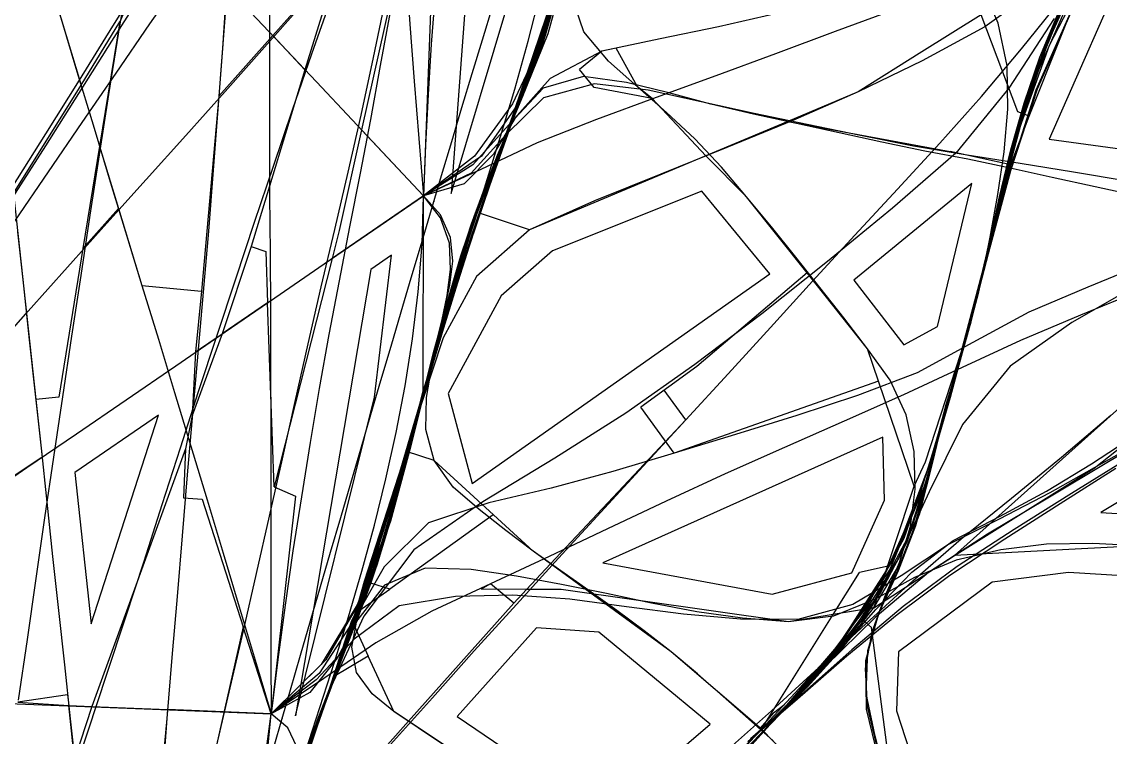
# Model space of a CAD drawing. Header units: metres. Extents: x 465982 to 489928, y 209046 to 231790.
# Drawn here: x 471923 to 474287, y 211900 to 213454 of the extents above; entities that cross this region are included whole.
import ezdxf

# ---------------------------------------------------------------- set-up
doc = ezdxf.new("R2010")
doc.units = ezdxf.units.M
for name, color, linetype in [('ANCHORS_INSIDE', 30, 'CONTINUOUS'), ('GREEN_CORRIDOR_EDGES', 3, 'CONTINUOUS'), ('GREEN_CORRIDOR_PARCELS', 3, 'CONTINUOUS'), ('WOOL_PARCELS', 32, 'CONTINUOUS'), ('WOOL_ROADS_L1', 30, 'CONTINUOUS'), ('WOOL_ROADS_L2', 94, 'CONTINUOUS'), ('WOOL_THREADS', 8, 'CONTINUOUS')]:
    doc.layers.add(name, color=color, linetype=linetype)

msp = doc.modelspace()

# ---------------------------------------------------------------- linework, layer by layer
at = {"layer": 'ANCHORS_INSIDE'}
for p in [(472818.136, 213063.542), (472488.683, 211941.237)]:
    msp.add_point(p, dxfattribs=at)
at = {"layer": 'GREEN_CORRIDOR_EDGES'}
msp.add_lwpolyline([(472463.049, 211852.96), (472484.823, 211927.999), (472506.682, 212002.791), (472528.458, 212077.707), (472550.257, 212152.468), (472572.018, 212227.332), (472593.925, 212302.036), (472615.684, 212376.748), (472637.571, 212451.412), (472659.307, 212525.801), (472681.272, 212600.413), (472703.121, 212674.816), (472725.024, 212749.177), (472746.884, 212823.415), (472768.913, 212897.794), (472790.86, 212971.869), (472812.902, 213045.969), (472834.911, 213119.953), (472856.98, 213193.738), (472879.138, 213267.667), (472901.303, 213341.331), (472923.492, 213414.93), (472945.806, 213488.432)], dxfattribs=at)
at = {"layer": 'GREEN_CORRIDOR_PARCELS'}
for points in [[(472855.582, 213081.073), (472981.08, 213499.411), (473080.516, 214010.98), (472910.769, 213818.844)], [(472517.454, 211946.538), (472688.822, 212638.226), (472726.286, 212947.064), (472681.123, 212915.938)], [(472073.508, 212146.101), (472220.009, 212599.104), (472038.027, 212474.962)]]:
    msp.add_lwpolyline(points, close=True, dxfattribs=at)
at = {"layer": 'WOOL_PARCELS'}
for points in [[(474515.711, 213149.62), (474743.489, 213155.432), (474935.996, 213300.256), (475089.849, 213439.992), (475086.339, 213612.1), (474750.482, 213770.687), (474337.568, 213615.249), (474154.349, 213198.75)], [(472901.524, 212450.543), (473547.599, 212906.561), (473399.872, 213085.972), (473075.643, 212956.481), (472964.012, 212858.218), (472849.191, 212646.448)], [(473838.269, 212751.964), (473912.091, 212791.953), (473985.975, 213102.532), (473729.775, 212892.586)], [(474905.814, 212348.717), (475029.952, 212749.262), (474691.435, 212643.505), (474266.55, 212387.73)], [(473552.805, 212210.203), (473725.617, 212257.004), (473796.76, 212414.877), (473793.24, 212551.554), (473185.22, 212278.824)], [(473965.603, 211518.546), (474679.108, 211763.805), (474855.867, 212217.128), (474196.442, 212257.373), (474030.342, 212236.512), (473827.241, 212084.961), (473822.89, 211957.315)], [(473186.484, 211729.23), (473417.926, 211928.004), (473175.997, 212127.87), (473040.594, 212137.506), (472868.604, 211944.614)]]:
    msp.add_lwpolyline(points, close=True, dxfattribs=at)
at = {"layer": 'WOOL_ROADS_L1'}
for points in [[(472758.618, 212520.357), (472770.612, 212557.363), (472794.553, 212651.716), (472898.13, 212981.744), (473103.099, 213585.988), (473138.772, 213714.935), (473380.058, 214337.74), (473471.345, 214740.931), (473514.972, 214731.053), (473791.319, 215670.674), (473820.907, 215661.96), (473832.014, 215701.189), (474058.486, 216273.549), (474207.855, 216761.85), (474334.575, 217266.798), (474532.929, 217269.716), (474848.446, 217928.329), (475064.668, 218439.671), (475248.456, 218966.863)], [(472440.277, 211541.342), (472639.565, 212153.035), (472647.601, 212169.097), (472667.272, 212238.524), (472758.618, 212520.357)], [(474433.228, 209120.532), (474370.19, 209674.668), (474339.623, 210017.535), (474303.768, 210577.817), (474229.72, 210854.161), (474093.803, 211108.955), (473932.77, 211440.918), (473760.086, 211679.77), (473529.499, 211917.008), (473333.327, 212085.051), (473033.546, 212303.898), (472818.511, 212500.944), (472758.618, 212520.357)]]:
    msp.add_lwpolyline(points, dxfattribs=at)
at = {"layer": 'WOOL_ROADS_L2'}
for points in [[(472858.917, 213994.888), (472818.229, 214001.094), (472723.842, 213500.52), (472661.114, 213218.755)], [(471775.741, 213944.954), (471853.518, 213928.182), (472007.968, 213462.204), (472052.279, 213315.941)], [(472842.653, 213843.995), (472812.544, 213514.587), (472795.444, 213075.966)], [(474110.778, 213248.514), (474245.733, 213586.995), (474270.725, 213624.005), (474296.248, 213641.355)], [(472468.226, 213423.789), (472610.374, 213583.317)], [(472610.374, 213583.317), (472537.983, 213349.639)], [(472369.16, 213529.093), (472351.188, 213292.44)], [(472147.53, 213480.239), (472136.232, 213453.581)], [(474006.271, 213468.699), (473877.762, 213388.215)], [(474110.778, 213248.514), (474086.402, 213258.234), (474006.271, 213468.699)], [(472052.279, 213315.941), (472136.232, 213453.581)], [(472136.232, 213453.581), (472092.262, 213183.967)], [(472351.188, 213292.44), (472468.226, 213423.789)], [(472468.226, 213423.789), (472537.983, 213349.639)], [(473291.921, 213287.251), (473260.528, 213312.605), (473213.811, 213396.614), (473182.76, 213390.012), (473134.008, 213350.482)], [(473877.762, 213388.215), (473739.115, 213301.382), (473586.721, 213237.416), (473938.993, 213172.302)], [(472537.983, 213349.639), (472421.389, 212965.346)], [(473165.891, 213311.16), (473134.008, 213350.482)], [(471905.425, 213080.792), (472052.279, 213315.941)], [(473291.921, 213287.251), (473165.891, 213311.16)], [(472351.188, 213292.44), (472313.467, 212868.443)], [(473408.834, 213162.75), (473291.921, 213287.251)], [(473586.721, 213237.416), (473408.834, 213162.75)], [(474071.334, 213143.123), (474110.778, 213248.514)], [(472661.114, 213218.755), (472612.535, 213000.546)], [(472661.114, 213218.755), (472795.444, 213075.966)], [(472092.262, 213183.967), (472055.908, 212961.058), (472133.434, 213048.063)], [(472092.262, 213183.967), (472133.434, 213048.063)], [(473408.834, 213162.75), (473025.477, 213001.84)], [(473628.513, 212908.56), (473497.286, 213073.373), (473408.834, 213162.75)], [(474071.334, 213143.123), (473938.993, 213172.302)], [(473861.221, 212444.81), (473885.409, 212497.877), (473963.338, 212735.752), (474071.334, 213143.123)], [(471905.425, 213080.792), (471953.603, 212633.086)], [(472795.444, 213075.966), (472597.042, 212939.879)], [(472794.553, 212651.716), (472795.444, 213075.966)], [(472133.434, 213048.063), (472184.051, 212880.987), (472313.467, 212868.443)], [(473025.477, 213001.84), (472917.075, 213038.21)], [(472612.535, 213000.546), (472597.042, 212939.879)], [(473948.696, 212294.79), (474251.82, 212484.179), (474611.741, 212768.959), (474803.82, 212998.843), (474748.695, 213010.512)], [(473948.696, 212294.79), (474748.695, 213010.512)], [(472055.908, 212961.058), (472003.292, 212638.433), (471953.603, 212633.086)], [(472421.389, 212965.346), (472358.23, 212776.074)], [(472421.389, 212965.346), (472453.311, 212954.694), (472456.753, 212843.652), (472358.23, 212776.074)], [(472597.042, 212939.879), (472471.017, 212443.739), (472456.753, 212843.652)], [(473628.513, 212908.56), (473388.903, 212705.021), (473267.48, 212616.575)], [(473783.789, 212672.988), (473759.805, 212743.664), (473628.513, 212908.56)], [(472313.467, 212868.443), (472300.688, 212736.604), (472358.23, 212776.074)], [(472358.23, 212776.074), (472292.986, 212598.799)], [(472300.688, 212736.604), (472292.986, 212598.799)], [(473783.789, 212672.988), (473340.102, 212516.875)], [(473861.221, 212444.81), (473783.789, 212672.988)], [(473365.001, 212588.954), (473318.051, 212653.411)], [(471953.603, 212633.086), (471967.087, 212507.782), (471779.817, 212382.713)], [(473340.102, 212516.875), (473267.48, 212616.575)], [(472292.986, 212598.799), (472278.498, 212526.432)], [(473071.39, 212276.271), (473365.001, 212588.954)], [(472278.498, 212526.432), (472075.277, 211966.699)], [(472278.498, 212526.432), (472274.08, 212419.628), (472314.996, 212416.593), (472403.755, 212139.747)], [(472471.017, 212443.739), (472517.84, 212423.725)], [(473773.439, 212180.755), (473861.221, 212444.81)], [(472517.84, 212423.725), (472464.441, 211950.459), (472403.755, 212139.747)], [(472947.041, 212383.166), (472722.425, 212221.289)], [(474947.416, 212287.262), (474750.887, 212291.769), (474349.171, 212315.412), (473948.696, 212294.79)], [(473773.439, 212180.755), (473948.696, 212294.79)], [(473019.337, 212220.836), (473071.39, 212276.271)], [(473804.354, 212271.027), (473742.433, 212257.626)], [(472647.601, 212169.097), (472722.425, 212221.289), (472667.272, 212238.524)], [(473685.417, 212166.035), (473742.433, 212257.626)], [(472991.718, 212191.268), (472940.802, 212233.033), (472921.121, 212221.359)], [(473019.337, 212220.836), (472921.121, 212221.359)], [(472991.718, 212191.268), (473019.337, 212220.836)], [(473094.62, 212220.435), (473019.337, 212220.836)], [(473685.417, 212166.035), (473588.054, 212150.215), (473094.62, 212220.435)], [(472763.056, 211934.361), (472991.718, 212191.268)], [(473529.499, 211917.008), (473773.439, 212180.755)], [(473529.499, 211917.008), (473685.417, 212166.035)], [(473773.439, 212180.755), (473685.417, 212166.035)], [(472639.565, 212153.035), (472675.522, 212075.671), (472599.963, 212030.849)], [(473768.131, 212137.878), (473749.505, 212154.998)], [(472403.755, 212139.747), (472345.85, 211882.437)], [(473932.77, 211440.918), (473811.506, 211804.674), (473768.131, 212137.878)], [(472763.056, 211934.361), (472731.283, 211955.697), (472675.522, 212075.671)], [(472022.576, 211992.143), (471914.513, 211975.814)], [(471914.513, 211975.814), (472025.088, 211968.793)], [(472022.576, 211992.143), (472025.088, 211968.793)], [(472075.277, 211966.699), (472037.698, 211851.617), (472025.088, 211968.793)], [(472025.088, 211968.793), (472075.277, 211966.699)], [(472075.277, 211966.699), (472239.969, 211959.826)], [(472239.969, 211959.826), (472199.138, 211409.444), (472231.026, 211401.826)], [(472422.492, 211513.162), (472464.441, 211950.459), (472239.969, 211959.826)], [(473555.36, 211952.621), (473526.819, 211919.303)], [(473555.36, 211952.621), (473579.903, 211971.398)], [(472490.25, 211692.349), (472534.8, 211677.91), (472763.056, 211934.361)], [(473194.593, 211646.812), (472763.056, 211934.361)], [(473467.741, 211849.979), (473529.499, 211917.008)]]:
    msp.add_lwpolyline(points, dxfattribs=at)
at = {"layer": 'WOOL_THREADS'}
for points in [[(471908.176, 213020.52), (471981.379, 213127.779), (472054.581, 213234.998), (472127.816, 213342.157), (472201.448, 213449.19), (472275.492, 213555.913), (472349.567, 213662.339), (472423.68, 213768.685), (472498.103, 213874.809), (472573.15, 213980.67), (472648.77, 214086.186), (472724.382, 214191.367), (472799.689, 214296.496), (472874.825, 214401.612), (472949.856, 214506.669), (473025.046, 214611.52), (473101.126, 214715.923), (473178.265, 214819.959), (473255.578, 214924.009), (473333.287, 215027.804), (473411.232, 215131.329), (473489.356, 215234.809)], [(471851.407, 212729.056), (471936.774, 212824.872), (472022.225, 212920.541), (472107.81, 213016.036), (472193.391, 213111.533), (472279.157, 213207.111), (472364.787, 213302.732), (472450.088, 213398.466), (472535.267, 213494.243), (472620.656, 213590.138), (472705.435, 213686.349), (472789.712, 213782.691), (472874.212, 213878.951), (472959.21, 213975.16), (473044.819, 214071.14), (473130.487, 214167.021)], [(471867.164, 214061.98), (471941.753, 213981.7), (472019.356, 213899.184), (472097.258, 213816.709), (472175.012, 213734.333), (472252.593, 213652.045), (472330.149, 213569.965), (472407.895, 213487.67), (472485.597, 213405.375), (472563.263, 213323.098), (472640.744, 213240.797), (472718.055, 213158.461), (472795.444, 213075.966)], [(471902.748, 213811.829), (471937.487, 213695.177), (471972.6, 213578.635), (472007.968, 213462.204), (472043.09, 213345.957), (472077.853, 213229.792), (472112.915, 213113.547), (472148.322, 212997.256), (472184.051, 212880.987), (472219.848, 212764.604), (472255.118, 212648.357), (472290.22, 212532.03), (472325.4, 212415.714), (472360.553, 212299.336), (472395.348, 212183.008), (472429.903, 212066.796), (472464.441, 211950.459)], [(472030.805, 210757.664), (472190.426, 210847.829), (472217.461, 210996.503), (472307.208, 211174.99), (472388.472, 211358.647), (472445.924, 211549.962), (472501.551, 211742.082), (472564.64, 211931.776), (472634.324, 212118.722), (472700.538, 212307.338), (472757.111, 212499.17), (472807.748, 212692.541), (472861.094, 212885.593), (472924.138, 213075.731), (472994.816, 213262.94), (473062.772, 213451.207), (473120.432, 213642.871)], [(472030.805, 210757.664), (472172.519, 210855.496), (472227.471, 210984.084), (472312.326, 211146.748), (472384.567, 211316.087), (472432.736, 211493.27), (472479.433, 211671.104), (472534.52, 211846.598), (472599.156, 212019.134), (472664.206, 212190.961), (472720.584, 212365.85), (472769.164, 212543.373), (472814.595, 212721.433), (472863.881, 212899.022), (472922.552, 213073.747), (472989.919, 213244.966), (473055.577, 213417.099), (473107.839, 213594.066)], [(471901.595, 213093.342), (471975.155, 213210.11), (472048.335, 213327.081), (472121.106, 213444.078), (472193.778, 213561.28)], [(472461.078, 213576.773), (472461.065, 213451.849), (472460.977, 213326.936), (472460.982, 213201.919), (472461.413, 213076.825), (472462.274, 212951.748), (472462.949, 212826.742), (472463.601, 212701.679), (472464.007, 212576.361), (472464.006, 212451.024), (472463.877, 212325.805), (472463.749, 212200.678), (472463.934, 212075.642), (472464.441, 211950.459)], [(472756.879, 213573.156), (472766, 213448.851), (472775.335, 213324.487), (472785.05, 213200.258), (472795.444, 213075.966)], [(473106.038, 213575.198), (473065.579, 213427.742), (473008.241, 213286.732), (472921.136, 213162.206), (472795.444, 213075.966)], [(472903.229, 210545.206), (472909.952, 210743.916), (472941.936, 210939.845), (473014.736, 211125.512), (473101.373, 211305.291), (473194.653, 211482.137), (473305.056, 211648.333), (473432.486, 211801.772), (473567.033, 211948.289), (473698.43, 212097.974), (473808.516, 212263.271), (473884.204, 212447.082), (473939.825, 212638.164), (473991.285, 212830.286), (474037.095, 213024.118), (474087.945, 213215.81), (474155.176, 213402.922), (474246.209, 213579.675)], [(473447.857, 211824.24), (473537.842, 211916.522), (473628.261, 212008.433), (473712.936, 212105.113), (473786.503, 212210.207), (473845.862, 212324.489), (473886.47, 212446.996), (473918.655, 212572.204), (473953.809, 212696.525), (473989.499, 212820.782), (474019.777, 212946.554), (474048.012, 213072.944), (474079.434, 213198.322), (474116.525, 213322.39), (474162.798, 213443.325), (474214.84, 213562.046)], [(472154.026, 213558.075), (472132.69, 213427.088), (472111.718, 213296.158), (472091.248, 213164.966), (472071.298, 213033.694), (472051.142, 212902.364), (472030.985, 212770.942), (472011.493, 212639.32), (471992.035, 212507.747), (471972.752, 212376.085), (471953.791, 212244.192), (471934.682, 212112.327), (471915.272, 211980.596)], [(472030.805, 210757.664), (472157.55, 210863.236), (472233.164, 210970.926), (472311.68, 211122.029), (472376.375, 211280.318), (472420.855, 211444.79), (472461.559, 211610.259), (472509.345, 211774.031), (472564.544, 211935.103), (472626.051, 212093.618), (472685.432, 212252.872), (472735.253, 212415.608), (472778.311, 212580.626), (472820.665, 212745.823), (472866.713, 212909.433), (472921.156, 213070.775), (472983.445, 213228.865), (473045.348, 213387.516), (473095.091, 213550.554)], [(472539.407, 211849.722), (472584.696, 211980.515), (472630.078, 212110.842), (472674.453, 212241.342), (472716.137, 212373.141), (472755.937, 212506.01), (472794.436, 212639.07), (472833.053, 212771.446), (472873.026, 212903.196), (472915.627, 213034.233), (472961.051, 213164.788), (473007.443, 213294.547), (473052.875, 213424.808), (473095.398, 213556.566)], [(473090.423, 213535.109), (473047.821, 213401.85), (472988.544, 213275.289), (472906.614, 213161.919), (472795.444, 213075.966)], [(472906.483, 210565.06), (472907.755, 210722.836), (472925.815, 210879.07), (472977.423, 211028.829), (473042.355, 211173.213), (473110.323, 211316.293), (473179.903, 211458.749), (473261.839, 211594.106), (473358.114, 211719.758), (473463.087, 211838.583), (473571.679, 211953.216), (473678.955, 212069.348), (473773.693, 212194.666), (473847.275, 212333.415), (473896.106, 212483.137), (473937.901, 212634.95), (473980.5, 212786.583), (474018.855, 212939.796), (474055.878, 213093.453), (474097.065, 213246.121), (474147.796, 213396.209), (474207.081, 213543.2)], [(472906.691, 210577.188), (472906.756, 210720.289), (472921.02, 210862.473), (472966.679, 210998.708), (473025.226, 211130.177), (473088.354, 211259.744), (473151.077, 211389.706), (473217.227, 211517.778), (473294.431, 211639.132), (473384.332, 211751.765), (473481.19, 211858.421), (473580.65, 211962.127), (473678.75, 212067.124), (473766.666, 212179.618), (473836.749, 212303.892), (473883.828, 212439.162), (473920.333, 212577.839), (473958.768, 212716.114), (473996.48, 212854.799), (474030.071, 212994.721), (474063.848, 213134.365), (474103.681, 213272.266), (474151.404, 213407.772), (474206.685, 213540.457)], [(473800.114, 211809.843), (473776.108, 211901.742), (473756.933, 211994.732), (473760.12, 212088.233), (473787.485, 212177.277), (473825.604, 212262.543), (473859.262, 212349.939), (473884.76, 212440.11), (473906.935, 212531.308), (473930.725, 212622.144), (473957.836, 212711.932), (473984.77, 212802.023), (474007.31, 212893.346), (474026.159, 212985.8), (474042.716, 213078.291), (474056.637, 213171.036), (474064.755, 213264.329), (474062.812, 213358.291), (474043.762, 213450.669), (474005.914, 213537.823)], [(471902.983, 213071.529), (471975.208, 213184.642), (472047.105, 213297.969), (472118.647, 213411.481), (472190.317, 213525.018)], [(472367.698, 213529.501), (472358.787, 213396.812), (472349.047, 213264.159), (472338.968, 213131.535), (472328.411, 212998.96), (472317.093, 212866.468), (472305.356, 212734.239), (472293.755, 212602.076), (472282.566, 212469.825), (472271.432, 212337.568), (472260.271, 212205.269), (472249.03, 212072.893), (472237.881, 211940.717), (472226.19, 211808.53), (472214.143, 211676.215), (472201.778, 211543.884), (472189.586, 211411.526), (472177.503, 211279.231), (472165.516, 211146.961), (472153.654, 211014.794), (472141.988, 210882.483)], [(474139.201, 213532.483), (474014.203, 213442.828), (473878.326, 213369.082), (473739.115, 213301.382), (473597.401, 213239.609), (473454.216, 213180.952), (473310.774, 213122.742), (473166.798, 213065.241), (473025.477, 213001.84), (472910.641, 212900.756), (472838.171, 212767.096), (472790.685, 212622.167), (472750.391, 212474.939), (472707.055, 212329.004), (472651.753, 212187.314), (472573.555, 212057.359), (472464.441, 211950.459)], [(472547.561, 211877.145), (472581.87, 211977.613), (472615.971, 212077.762), (472649.696, 212177.931), (472682.797, 212278.792), (472714.858, 212380.502), (472746.081, 212483.088), (472776.57, 212586.085), (472806.792, 212689.17), (472837.187, 212792.564), (472867.86, 212895.694), (472899.188, 212998.664), (472931.065, 213101.757), (472962.754, 213204.477), (472993.64, 213307.432), (473022.803, 213411.539), (473049.481, 213516.596)], [(472551.699, 211887.06), (472599.432, 212022.515), (472646.628, 212157.669), (472692.319, 212293.674), (472734.913, 212431.379), (472774.872, 212569.579), (472813.972, 212707.586), (472854.299, 212845.471), (472897.567, 212982.444), (472944.079, 213118.561), (472992.545, 213253.748), (473040.51, 213389.052), (473084.892, 213525.749)], [(472820.677, 213515.218), (472812.472, 213405.54), (472805.513, 213295.769), (472799.863, 213185.963), (472795.444, 213075.966)], [(472594.862, 213505.171), (472552.452, 213383.641), (472510.451, 213261.931), (472468.863, 213139.785), (472427.855, 213017.486), (472387.401, 212894.969), (472346.723, 212772.581), (472306.154, 212650.219), (472266.795, 212527.384), (472227.651, 212404.367), (472187.874, 212281.372), (472147.63, 212158.502), (472107.18, 212035.705), (472066.539, 211913.11), (472026.384, 211790.183), (471986.689, 211667.003), (471947.279, 211543.817), (471907.748, 211420.727)], [(472712.139, 213501.162), (472686.087, 213376.073), (472659.278, 213251.332), (472631.077, 213126.871), (472602.03, 213002.55), (472572.84, 212878.346), (472544.357, 212753.945), (472516.336, 212629.307), (472488.373, 212504.694), (472460.235, 212380.137), (472432.366, 212255.59), (472404.113, 212131.141), (472374.861, 212006.869), (472345.85, 211882.437), (472317.705, 211757.802), (472290.274, 211633.071), (472263.435, 211508.285), (472237.099, 211383.469), (472211.65, 211258.599), (472187.471, 211133.424), (472164.333, 211008.101), (472141.988, 210882.483)], [(472526.74, 211813.71), (472562.975, 211919.971), (472599.683, 212026.143), (472635.952, 212131.929), (472671.454, 212237.738), (472705.532, 212344.149), (472738.522, 212450.819), (472770.471, 212557.411), (472801.979, 212663.778), (472833.761, 212769.956), (472866.2, 212875.65), (472899.964, 212981.193), (472935.011, 213086.506), (472970.93, 213191.174), (473007.141, 213295.458), (473042.822, 213400.147), (473077.279, 213505.476)], [(472544.469, 211877.184), (472581.824, 211976.641), (472619.724, 212075.575), (472658.007, 212174.188), (472693.728, 212274.167), (472725.033, 212376.074), (472752.804, 212479.264), (472779.18, 212583.103), (472805.854, 212686.852), (472833.511, 212790.566), (472862.757, 212893.749), (472895.464, 212995.728), (472931.827, 213096.959), (472971.471, 213196.691), (473012.645, 213295.676), (473050.106, 213396.381), (473081.132, 213499.402)], [(472724.065, 211883.826), (472814.916, 211985.367), (472905.773, 212087.265), (472997.139, 212188.315), (473088.859, 212288.475), (473180.626, 212388.757), (473272.81, 212488.805), (473365.001, 212588.954), (473456.944, 212689.349), (473548.799, 212789.784), (473640.556, 212890.128), (473732.551, 212990.288), (473824.733, 213090.539), (473917.042, 213190.234), (474007.505, 213291.26), (474094.355, 213395.001), (474178.978, 213500.343)], [(472778.325, 209160.231), (472777.981, 209373.148), (472790.553, 209585.618), (472822.889, 209795.908), (472861.315, 210005.028), (472890.973, 210215.372), (472901.635, 210427.512), (472908.198, 210639.957), (472928.813, 210851.222), (472992.266, 211054.586), (473078.257, 211249.223), (473174.058, 211439.382), (473287.099, 211619.785), (473420.545, 211785.893), (473563.175, 211944.174), (473702.072, 212106.021), (473815.898, 212285.931), (473892.278, 212485.338), (473952.266, 212690.167), (474007.118, 212896.351), (474061.465, 213102.946), (474126.277, 213306.274), (474212.949, 213501.584)], [(473554.848, 211891.757), (473501.5, 211939.912), (473446.623, 211987.858), (473390.832, 212037.545), (473333.327, 212085.051), (473274.768, 212130.894), (473215.074, 212175.121), (473154.812, 212218.503), (473093.946, 212260.941), (473033.546, 212303.898), (472974.499, 212348.585), (472916.15, 212394.621), (472859.677, 212442.792), (472818.511, 212500.944), (472800.527, 212568.267), (472802.076, 212637.411), (472813.334, 212705.027), (472829.104, 212772.096), (472846.434, 212838.538), (472865.36, 212904.987), (472886.115, 212970.973), (472908.471, 213036.641), (472932.896, 213102.06), (472958.44, 213166.632), (472984.97, 213230.348), (473012.222, 213294.284), (473037.739, 213359.129), (473060.518, 213425.07), (473079.786, 213492.67)], [(473779.35, 211884.423), (473759.825, 211966.478), (473755.317, 212048.935), (473769.859, 212128.858), (473797.646, 212204.542), (473829.164, 212279.093), (473852.774, 212357.141), (473863.373, 212438.256), (473861.262, 212520.261), (473843.409, 212600.402), (473808.671, 212675.384), (473759.805, 212743.664), (473708.294, 212810.429), (473655.985, 212876.393), (473603.863, 212942.387), (473551.042, 213008.088), (473497.286, 213073.373), (473442.482, 213137.715), (473384.87, 213199.244), (473323.592, 213256.841), (473260.528, 213312.605), (473197.377, 213368.208), (473143.545, 213431.815), (473117.366, 213509.087)], [(473469.274, 211847.501), (473548.941, 211928.62), (473629.251, 212009.226), (473705.553, 212093.152), (473774.44, 212182.616), (473832.334, 212279.699), (473873.47, 212385.716), (473901.272, 212497.013), (473928.36, 212608.497), (473959.855, 212718.922), (473991.289, 212829.577), (474017.923, 212941.786), (474042.52, 213054.481), (474069.433, 213166.025), (474101.846, 213275.848), (474140.178, 213383.908), (474187.269, 213488.424)], [(472030.805, 210757.664), (472149.722, 210864.39), (472229.442, 210959.314), (472304.618, 211096.38), (472368.989, 211240.221), (472411.223, 211390.882), (472444.423, 211543.755), (472483.816, 211695.163), (472532.423, 211844.189), (472587.743, 211991.182), (472643.298, 212137.905), (472695.45, 212285.873), (472740.782, 212436.615), (472780.303, 212588.406), (472818.979, 212740.439), (472860.623, 212891.473), (472909.702, 213040.22), (472966.429, 213186.614), (473024.595, 213331.96), (473074.336, 213480.809)], [(473074.235, 213485.829), (473020.82, 213326.703), (472960.534, 213170.364), (472902.393, 213013.025), (472851.952, 212853.235), (472808.052, 212691.751), (472767.216, 212529.974), (472723.644, 212368.839), (472667.592, 212211.935), (472583.694, 212068.1), (472464.441, 211950.459)], [(472723.455, 213475.474), (472701.759, 213358.643), (472680.137, 213241.83), (472657.806, 213125.052), (472634.824, 213008.22), (472612.077, 212891.443), (472590.007, 212774.512), (472569.287, 212657.157), (472549.45, 212539.665), (472530.404, 212422.08), (472512.099, 212304.436), (472495.048, 212186.589), (472479.215, 212068.675), (472464.441, 211950.459)], [(472513.763, 211776.84), (472562.074, 211917.769), (472613.525, 212057.482), (472664.07, 212197.143), (472709.869, 212338.261), (472751.228, 212480.779), (472789.972, 212624.169), (472828.908, 212767.328), (472870.152, 212909.304), (472916.529, 213050.093), (472968.032, 213189.202), (473020.499, 213327.51), (473068.241, 213467.858)], [(472519.864, 211793.023), (472560.93, 211914.088), (472602.621, 212034.746), (472643.676, 212154.965), (472683.907, 212275.707), (472722.392, 212397.328), (472759.145, 212519.684), (472795.19, 212642.278), (472831.236, 212764.233), (472868.258, 212885.503), (472907.114, 213006.022), (472947.904, 213126.043), (472989.759, 213245.628), (473031.706, 213365.46), (473072.05, 213485.999)], [(472532.646, 211830.633), (472576.273, 211957.376), (472619.865, 212083.355), (472663.003, 212209.35), (472703.88, 212335.864), (472742.727, 212462.85), (472780.303, 212590.204), (472817.841, 212717.576), (472856.402, 212845.081), (472896.797, 212972.009), (472939.499, 213098.335), (472983.791, 213223.644), (473028.645, 213348.896), (473072.382, 213474.553)], [(472534.046, 211850.971), (472556.69, 211912.262), (472580.447, 211973.151), (472603.907, 212033.65), (472626.599, 212093.718), (472649.644, 212153.622), (472673.572, 212213.503), (472694.979, 212274.453), (472714.056, 212336.683), (472732.247, 212399.267), (472748.922, 212462.757), (472765.069, 212526.466), (472781.038, 212590.328), (472797.347, 212654.113), (472813.545, 212717.505), (472830.413, 212781.081), (472847.515, 212844.478), (472865.738, 212907.793), (472885.617, 212970.86), (472906.872, 213033.661), (472930.001, 213096.223), (472954.142, 213158.052), (472979.406, 213219.011), (473005.448, 213280.005), (473030.989, 213341.154), (473054.095, 213403.435), (473073.014, 213467.274)], [(472547.144, 211885.09), (472580.356, 211971.965), (472613.869, 212058.113), (472646.666, 212144.247), (472678.99, 212230.735), (472707.809, 212318.5), (472734.352, 212407.39), (472758.119, 212497.049), (472780.321, 212586.854), (472803.058, 212676.557), (472826.551, 212766.53), (472850.652, 212855.999), (472876.7, 212945.263), (472906.455, 213033.203), (472939.804, 213120.234), (472974.575, 213206.465), (473010.481, 213292.248), (473044.602, 213378.884), (473072.592, 213467.916)], [(472553.399, 211892.263), (472592.522, 212005.255), (472631.289, 212117.817), (472669.475, 212230.859), (472705.941, 212344.446), (472741.145, 212458.406), (472775.303, 212572.765), (472809.079, 212686.997), (472843.403, 212801.353), (472878.659, 212915.416), (472915.651, 213029.544), (472954.377, 213143.455), (472993.897, 213257.031), (473033.335, 213370.509), (473071.517, 213484.737)], [(473819.75, 213480.844), (473689.815, 213432.571), (473559.972, 213384.28), (473430.125, 213336.588), (473300.451, 213289.627), (473171.154, 213241.65), (473042.702, 213190.696), (472919.803, 213132.609), (472795.444, 213075.966)], [(473562.962, 213472.112), (473436.516, 213443.072), (473309.443, 213416.624), (473182.76, 213390.012), (473070.931, 213330.357), (472986.603, 213236.774), (472902.715, 213143.305), (472795.444, 213075.966)], [(472905.144, 210532.082), (472911.097, 210704.724), (472933.95, 210875.858), (472989.919, 211040.465), (473060.45, 211198.758), (473136.254, 211354.742), (473217.236, 211507.968), (473312.047, 211652.348), (473420.789, 211786.606), (473536.591, 211914.828), (473652.281, 212043.131), (473756.555, 212180.633), (473839.434, 212331.879), (473896.047, 212495.202), (473943.743, 212661.321), (473989.699, 212827.85), (474029.736, 212996.149), (474070.678, 213164.044), (474122.376, 213328.673), (474191.94, 213486.339)], [(472911.109, 210640.071), (472930.116, 210825.365), (472983.255, 211004.673), (473054.944, 211177.381), (473134.982, 211346.457), (473222.62, 211511.483), (473326.246, 211666.48), (473443.581, 211810.962), (473567.771, 211949.155), (473689.783, 212089.703), (473793.191, 212243.408), (473869.275, 212412.245), (473923.99, 212590.254), (473975.52, 212769.456), (474022.629, 212950.144), (474070.858, 213130.743), (474129.095, 213308.212), (474204.451, 213479.515)], [(473782.721, 211856.14), (473757.493, 211960.635), (473756.098, 212066.369), (473783.826, 212167.141), (473826.807, 212262.249), (473865.04, 212359.646), (473891.927, 212461.163), (473915.659, 212563.689), (473943.874, 212664.981), (473974.664, 212765.52), (474001.562, 212867.33), (474024.276, 212970.251), (474046.428, 213073.484), (474070.872, 213175.942), (474099.952, 213277.116), (474133.743, 213376.991), (474174.614, 213474.053)], [(474165.231, 213461.292), (474066.314, 213309.293), (473951.57, 213168.614), (473814.244, 213048.677), (473672.996, 212932.93), (473530.07, 212819.451), (473384.412, 212709.134), (473235.148, 212603.779), (473080.811, 212505.951), (472924.494, 212411.171), (472774.888, 212306.615), (472666.315, 212162.434), (472590.094, 211999.104), (472527.938, 211829.296), (472475.445, 211656.221), (472429.323, 211480.8), (472383.741, 211305.025), (472324.452, 211132.942), (472248.48, 210968.47), (472141.988, 210882.483)], [(472546.245, 211882.045), (472574.436, 211956.402), (472602.82, 212029.936), (472630.953, 212102.886), (472659.256, 212175.946), (472686.071, 212249.939), (472710.236, 212325.061), (472732.808, 212400.866), (472753.058, 212477.622), (472772.769, 212554.935), (472792.141, 212632.142), (472811.874, 212708.919), (472832.003, 212785.856), (472852.662, 212862.534), (472875.077, 212938.871), (472900.022, 213014.635), (472927.489, 213089.73), (472956.575, 213163.898), (472987.371, 213237.036), (473018.844, 213310.415), (473047.557, 213385.512), (473071.566, 213462.34)], [(474347.41, 213075.163), (474254.213, 213095.502), (474160.995, 213115.764), (474069.174, 213136.161), (473977.293, 213155.482), (473883.885, 213172.929), (473790.899, 213192.165), (473698.102, 213212.886), (473605.261, 213233.116), (473512.232, 213253.048), (473419.714, 213274.627), (473328.142, 213299.198), (473236.228, 213321.857), (473142.736, 213334.919), (473055.195, 213309.429), (472993.609, 213243.442), (472947.301, 213165.972), (472883.538, 213101.727), (472795.444, 213075.966)], [(474323.704, 213107.913), (474206.878, 213126.804), (474091.319, 213146.255), (473976.088, 213164.16), (473859.915, 213183.717), (473744.22, 213206.862), (473628.786, 213231.029), (473513.264, 213254.725), (473398.167, 213279.66), (473283.312, 213305.379), (473166.667, 213319.291), (473056.012, 213288.873), (472975.235, 213209.039), (472898.789, 213125.071), (472795.444, 213075.966)], [(471826.671, 212411.746), (471934.434, 212485.385), (472042.177, 212559.131), (472150.138, 212632.779), (472257.707, 212706.431), (472365.109, 212780.16), (472472.605, 212853.912), (472580.054, 212927.889), (472687.604, 213002.01), (472795.444, 213075.966)], [(472536.072, 211855.089), (472553.119, 211904.108), (472571.708, 211952.598), (472590.99, 212000.271), (472609.659, 212047.725), (472627.579, 212094.89), (472645.985, 212141.844), (472664.873, 212188.73), (472682.072, 212236.172), (472697.567, 212284.485), (472712.849, 212333.533), (472727.686, 212382.597), (472741.258, 212432.182), (472754.049, 212481.697), (472766.501, 212531.522), (472778.695, 212581.393), (472791.285, 212631.201), (472803.837, 212680.731), (472816.688, 212730.488), (472829.847, 212780.606), (472842.006, 212830.826), (472852.6, 212881.721), (472858.935, 212933.525), (472854.289, 212985.569), (472832.774, 213034.379), (472795.444, 213075.966)], [(472538.698, 211866.008), (472570.717, 211964.62), (472602.256, 212062.937), (472632.741, 212161.177), (472661.925, 212260.24), (472689.148, 212360.132), (472714.062, 212460.692), (472736.26, 212561.672), (472755.73, 212663.06), (472771.866, 212764.828), (472784.306, 212867.38), (472792.317, 212970.99), (472795.444, 213075.966)], [(472836.837, 211884.552), (472783.886, 211919.929), (472731.283, 211955.697), (472683.79, 211994.237), (472649.961, 212040.646), (472640.003, 212095.151), (472650.246, 212149.565), (472669.025, 212201.969), (472687.464, 212254.51), (472704.37, 212307.975), (472720.339, 212361.978), (472735.852, 212416.34), (472750.638, 212471.323), (472764.905, 212526.747), (472778.899, 212582.365), (472793.127, 212638.01), (472807.157, 212693.129), (472821.395, 212748.6), (472835.137, 212803.64), (472846.72, 212859.167), (472854.167, 212915.694), (472852.076, 212973.232), (472832.345, 213027.956), (472795.444, 213075.966)], [(471913.794, 212997.817), (471926.587, 212880.355), (471939.516, 212762.718), (471952.355, 212645.147), (471964.979, 212527.586), (471977.445, 212410.075), (471990.135, 212292.457), (472002.897, 212174.81), (472015.63, 212057.174), (472028.435, 211939.845), (472041.278, 211822.506), (472054.239, 211704.981), (472067.325, 211587.42), (472080.494, 211469.869), (472093.525, 211352.239), (472105.99, 211234.649), (472118.037, 211117.148), (472130.073, 210999.933), (472141.988, 210882.483)], [(474366.911, 212930.483), (474238.245, 212877.488), (474110.008, 212823.299), (473988.798, 212757.086), (473867.535, 212691.399), (473737.92, 212641.983), (473605.961, 212598.351), (473473.055, 212557.511), (473340.102, 212516.875), (473206.93, 212477.118), (473072.871, 212440.418), (472937.641, 212409.022), (472806.303, 212365.554), (472709.979, 212269.599), (472642.864, 212151.797), (472568.683, 212038.498), (472464.441, 211950.459)], [(474346.5, 212882.541), (474203.649, 212800.827), (474069.655, 212705.643), (473965.831, 212579.279), (473893.569, 212432.757), (473825.016, 212284.638), (473737.877, 212147.473), (473635.745, 212020.971), (473524.193, 211902.466), (473408.902, 211787.466), (473289.265, 211677.292), (473159.233, 211579.976), (473016.818, 211500.42), (472871.119, 211427.073), (472723.522, 211357.735), (472574.89, 211290.522), (472431.757, 211215.629), (472325.296, 211093.828), (472241.132, 210956.857), (472141.988, 210882.483)], [(474353.106, 212870.448), (474222.523, 212816.221), (474092.276, 212761.213), (473964.979, 212702.58), (473838.022, 212643.534), (473708.878, 212586.634), (473579.71, 212529.417), (473450.905, 212471.641), (473322.725, 212412.691), (473195.27, 212352.53), (473068.247, 212292.336), (472940.802, 212233.033), (472813.322, 212173.309), (472692.268, 212104.72), (472579.303, 212027.002), (472464.441, 211950.459)], [(473447.303, 211864.661), (473551.281, 211957.126), (473654.204, 212051.201), (473755.865, 212146.153), (473858.032, 212239.793), (473963.141, 212330.922), (474072.695, 212418.867), (474181.209, 212508.31), (474288.223, 212599.501)], [(474415.644, 212575.824), (474283.137, 212498.102), (474151.553, 212419.343), (474020.029, 212341.014), (473892.116, 212257.719), (473776.486, 212160.012), (473668.291, 212053.748), (473560.806, 211946.542), (473452.91, 211840.14), (473342.396, 211735.997), (473226.495, 211638.097), (473102.047, 211551.385), (472970.031, 211474.921), (472836.877, 211400.41), (472703.69, 211325.852), (472570.831, 211250.614), (472440.288, 211173.023), (472328.874, 211069.624), (472235.441, 210952.512), (472141.988, 210882.483)], [(474371.485, 212551.89), (474263.405, 212491.369), (474155.669, 212430.692), (474045.878, 212373.766), (473935.334, 212318.44), (473833.02, 212250.56), (473727.633, 212187.936), (473608.652, 212155.714), (473484.165, 212156.178), (473360.103, 212167.083), (473236.714, 212183.344), (473113.286, 212199.696), (472989.3, 212208.519), (472864.906, 212205.715), (472742.419, 212185.315), (472644.811, 212112.994), (472562.305, 212024.199), (472464.441, 211950.459)], [(472905.647, 210631.283), (472903.415, 210744.568), (472910.457, 210857.4), (472940.378, 210967.126), (472989.282, 211071.437), (473041.966, 211173.657), (473093.605, 211276.534), (473142.132, 211381.069), (473191.246, 211485.004), (473249.925, 211583.217), (473318.4, 211674.624), (473391.594, 211761.937), (473468.497, 211846.294), (473547.336, 211927.897), (473626.866, 212009.089), (473703.344, 212092.611), (473777.609, 212177.303), (473856.072, 212258.15), (473945.834, 212327.303), (474047.539, 212379.838), (474148.521, 212434.021), (474246.48, 212493.562), (474342.39, 212556.404)], [(474327.854, 212506.768), (474202.781, 212429.049), (474078.07, 212350.79), (473954.595, 212270.895), (473837.053, 212183.87), (473725.457, 212089.683), (473616.102, 211992.539), (473505.882, 211895.945)], [(473499.563, 211890.319), (473607.613, 211983.251), (473715.061, 212076.363), (473824.188, 212166.522), (473938.255, 212251.636), (474057.672, 212330.556), (474178.152, 212407.778), (474299.225, 212484.113)], [(474349.171, 212315.412), (474248.722, 212320.592), (474148.515, 212319.074), (474049.437, 212306.631), (473952.36, 212284.507), (473861.695, 212246.494), (473776.03, 212199.948), (473685.921, 212162.591), (473588.054, 212150.215), (473488.243, 212158.462), (473389.07, 212172.415), (473290.778, 212190.764), (473193.112, 212211.714), (473095.486, 212231.53), (472997.505, 212249.352), (472898.852, 212263.94), (472799.264, 212266.788), (472710.848, 212230.365), (472652.774, 212155.377), (472608.077, 212071.82), (472548.84, 211997.166), (472464.441, 211950.459)], [(471820.965, 211975.913), (471949.637, 211970.825), (472078.182, 211965.718), (472206.837, 211960.669), (472335.618, 211955.65), (472464.441, 211950.459)], [(472450.17, 211842.306), (472464.441, 211950.459)], [(472451.65, 211840.078), (472464.441, 211950.459)], [(472520.258, 211879.001), (472500.697, 211919.879), (472464.441, 211950.459)]]:
    msp.add_lwpolyline(points, dxfattribs=at)

doc.saveas('drawing.dxf')
